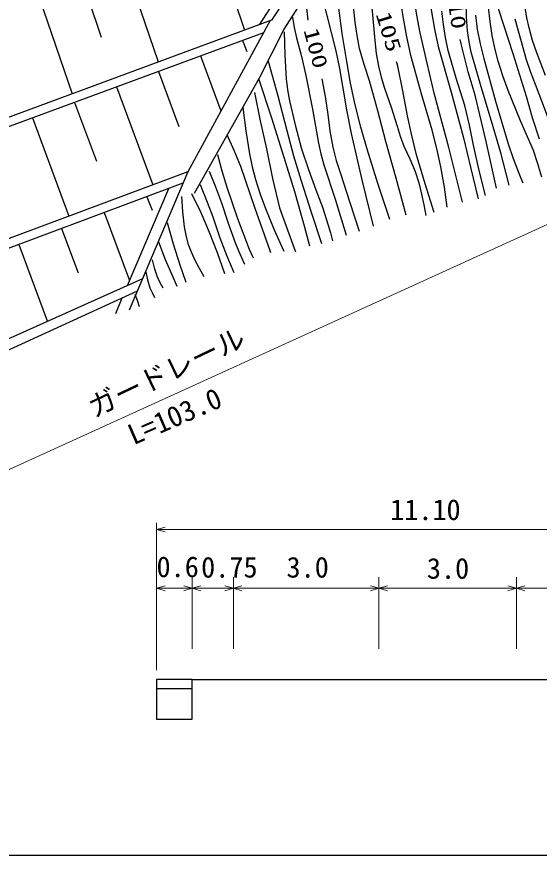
# Model space of a CAD drawing. Units: millimetres, scale not verified. Extents: x 40000 to 680000, y 20000 to 380000.
# Drawn here: x 510588 to 556766, y 205000 to 279162 of the extents above; entities that cross this region are included whole.
import ezdxf
from ezdxf.enums import TextEntityAlignment as Align

# ---------------------------------------------------------------- set-up
doc = ezdxf.new("R2010")
doc.units = ezdxf.units.MM
doc.header["$LTSCALE"] = 1000
for name, color, linetype, lineweight in [('M-BGD', 7, 'Continuous', 25), ('M-STR-HTXT', 7, 'Continuous', 13), ('M-TTL-BAND', 7, 'Continuous', 25)]:
    doc.layers.add(name, color=color, linetype=linetype, lineweight=lineweight)
doc.styles.add('ＭＳ ゴシック', font='')
doc.styles.get('ＭＳ ゴシック').set_extended_font_data('MS Gothic')

msp = doc.modelspace()

# ---------------------------------------------------------------- linework, layer by layer
at = {"layer": 'M-BGD'}
for p, q in [((540625, 291647), (532000, 278452)), ((541210, 291264), (533102, 278859)), ((534231, 278065), (542382, 290820)), ((527755, 286694), (530715, 277978)), ((520066, 284082), (523095, 275164)), ((516222, 282776), (518060, 277365)), ((512377, 281471), (515475, 272350)), ((533102, 278859), (476445, 257938)), ((532991, 278818), (525702, 265450)), ((532409, 277751), (476722, 257188)), ((532042, 273763), (534231, 278065)), ((530553, 277065), (530912, 276093)), ((526841, 275694), (528636, 270831)), ((523128, 274323), (524924, 269460)), ((526306, 263574), (532042, 273763)), ((519416, 272953), (522612, 264295)), ((515703, 271582), (517624, 266379)), ((511991, 270211), (515198, 261524)), ((525702, 265450), (482098, 249152)), ((525702, 265450), (520532, 253222)), ((525273, 264436), (482432, 248423)), ((523984, 263954), (520356, 255374)), ((522095, 263248), (522543, 262050)), ((518317, 261836), (520556, 255847)), ((514540, 260424), (516004, 256507)), ((510763, 259012), (513280, 252276)), ((521695, 255973), (486231, 240115)), ((521233, 254882), (487074, 239229)), ((519887, 254265), (519301, 252879)), ((526104, 220549), (522952, 220549)), ((522952, 220549), (522952, 217043)), ((526104, 217043), (526104, 220549)), ((526104, 220549), (570812, 220549)), ((526104, 219720), (522952, 219720)), ((522952, 217043), (526104, 217043))]:
    msp.add_line(p, q, dxfattribs=at)
for points in [[(549140, 296790), (548404, 293478), (547728, 290149), (547294, 287173), (546921, 284186), (546896, 283249), (546931, 282300), (547060, 280953), (547250, 279602), (547512, 278063), (547832, 276539), (548975, 272504), (550063, 268442), (550719, 265753), (551372, 263054)], [(556976, 295255), (555968, 293852), (555531, 293139), (555147, 292398), (554742, 291455), (554387, 290474), (553936, 289038), (553544, 287585), (553211, 286137), (552936, 284667), (552809, 283752), (552743, 282838), (552751, 282145), (552820, 281446), (552975, 280586), (553193, 279722), (554432, 275925), (555602, 272146), (556154, 270257), (556767, 268375)], [(549998, 262754), (548763, 267585), (547494, 272414), (546847, 275060), (546255, 277735), (545959, 279308), (545722, 280898), (545592, 282159), (545522, 283434), (545448, 285845), (545435, 288262), (545529, 289050), (545682, 289831), (546448, 292473), (547208, 295116)], [(548637, 262309), (548388, 264097), (548080, 265875), (547716, 267502), (547292, 269127), (546327, 272428), (545420, 275741), (545042, 277537), (544722, 279348), (544462, 280981), (544263, 282620), (544211, 283535), (544220, 284450), (544318, 285703), (544478, 286964), (544928, 290269), (545340, 293568)], [(557335, 273965), (556548, 275977), (556177, 277067), (555864, 278174), (555671, 279064), (555537, 279973), (555460, 280911), (555442, 281864), (555485, 282835), (555588, 283812), (555767, 284877), (556005, 285930), (556349, 287153), (556751, 288358), (557553, 290364)], [(541563, 289332), (541597, 285778), (541692, 282215), (541997, 279645), (542243, 277059), (542367, 275926), (542552, 274796), (542796, 273821), (543101, 272850), (543681, 271173), (544204, 269479), (544479, 268593), (544812, 267729), (545339, 266606), (545809, 265463), (546115, 264483), (546367, 263473), (546565, 262538), (546748, 261588)], [(544997, 261609), (544134, 264883), (543214, 268142), (542514, 270828), (541756, 273500), (541293, 274927), (540888, 276368), (540662, 277513), (540495, 278670), (540341, 280093), (540246, 281528), (540223, 282765), (540261, 284001), (540408, 285874), (540616, 287755), (540625, 287835), (540636, 287924)], [(543555, 261219), (542523, 264321), (541547, 267449), (540997, 269401), (540505, 271367), (540098, 273282), (539747, 275218), (539350, 277686), (539011, 280172), (538775, 282438), (538576, 284718)], [(542112, 260655), (541111, 264734), (540167, 268833), (539766, 270922), (539422, 273032), (539146, 274595), (538811, 276149), (538000, 279398), (537168, 282646)], [(536075, 280992), (536183, 279930), (536321, 278873)], [(554119, 264280), (553368, 267116), (552560, 269935), (551632, 272963), (550759, 276021), (550568, 276959), (550435, 277915), (550339, 279160), (550303, 280422)], [(552015, 263354), (551457, 265574), (550957, 267808), (550602, 269560), (550187, 271305), (549430, 273733), (548729, 276181), (548483, 277322), (548295, 278485), (548172, 279667)], [(556994, 264984), (556658, 266158), (556263, 267320), (555111, 269965), (554016, 272632), (553546, 273928), (553133, 275242), (552841, 276373), (552609, 277518), (552422, 278742), (552295, 279974)], [(534970, 279128), (535106, 278211), (535303, 277294), (535753, 275634), (536144, 273961), (536736, 270982), (537268, 267992), (537473, 267026), (537739, 266063), (538748, 262951), (539709, 259831)], [(551129, 279297), (551289, 278072), (551543, 276767), (551857, 275464), (552916, 271688), (554032, 267935), (554467, 266628), (554962, 265334), (555140, 264901), (555320, 264469)], [(559627, 265278), (558867, 266868), (558162, 268480), (557330, 270832), (556439, 273165), (556019, 274246), (555655, 275353), (555153, 277150), (554636, 278946)], [(534215, 277823), (534270, 275762), (534386, 273686), (534511, 272706), (534697, 271725), (535192, 269591), (535744, 267477), (536358, 265662), (537029, 263865), (537596, 262317), (538110, 260742), (538310, 260052), (538507, 259350)], [(552981, 264015), (552067, 268117), (551094, 272213), (550489, 274306), (549942, 276411), (549857, 276780), (549773, 277149)], [(532807, 275248), (533663, 272176), (534461, 269088), (535055, 266869), (535710, 264659), (536609, 261887), (537511, 259109)], [(547490, 261847), (546682, 264392), (545932, 266952), (545495, 268665), (545116, 270392), (544722, 272597), (544268, 274797), (544215, 274987), (544162, 275177)], [(531949, 273703), (533098, 270237), (534196, 266739), (535121, 263711), (535992, 260656), (536220, 259785), (536447, 258903)], [(537540, 273674), (537832, 272113), (538067, 270532), (538269, 269077), (538530, 267637), (538831, 266457), (539190, 265290), (540033, 262744), (540844, 260186)], [(531596, 272467), (532104, 269972), (532672, 267479), (533205, 264853), (533797, 262249), (534507, 260324), (535209, 258380)], [(530575, 271127), (530834, 269083), (531153, 267038), (531389, 265893), (531686, 264754), (532096, 263472), (532567, 262198), (533349, 260305), (534181, 258423)], [(529167, 268758), (529787, 267371), (530350, 265962), (531620, 262223), (532949, 258498), (532979, 258414), (533013, 258320)], [(528343, 266973), (528718, 265525), (529150, 264094), (530109, 261331), (531123, 258592), (531292, 258220), (531468, 257839)], [(527588, 265496), (528157, 264122), (528675, 262716), (529265, 260899), (529914, 259095), (530303, 258188), (530713, 257290)], [(529790, 256501), (529154, 258032), (528571, 259592), (527942, 261431), (527252, 263259), (527043, 263777), (526828, 264304)], [(526043, 263539), (526852, 261842), (527605, 260123), (528309, 258308), (528961, 256465)], [(525150, 263264), (525238, 261921), (525387, 260580), (525522, 259841), (525717, 259110), (525993, 258366), (526331, 257633), (526707, 256913), (527107, 256191)], [(523879, 260964), (524406, 259087), (524990, 257230), (525255, 256457), (525528, 255676)], [(523124, 259247), (523718, 257692), (524367, 256160), (524550, 255751), (524738, 255332)], [(522566, 257657), (522732, 256942), (522957, 256241), (523210, 255712), (523505, 255201)], [(521991, 256603), (522147, 255891), (522361, 255199), (522542, 254769), (522746, 254337)], [(521441, 253512), (521271, 254062), (521064, 254611)]]:
    msp.add_lwpolyline(points, dxfattribs=at)
at = {"layer": 'M-STR-HTXT'}
for p, q in [((477682, 224460), (577381, 269855)), ((522952, 221362), (522952, 234396)), ((522952, 233810), (571246, 233810)), ((526104, 229608), (526104, 223243)), ((529738, 229608), (529738, 223243)), ((542593, 229608), (542593, 223243)), ((554752, 229608), (554752, 223243)), ((522952, 228608), (526104, 228608)), ((526104, 228608), (529738, 228608)), ((529738, 228608), (542593, 228608)), ((542593, 228608), (554752, 228608)), ((554752, 228608), (566951, 228608))]:
    msp.add_line(p, q, dxfattribs=at)
for points in [[(523702, 233594), (522952, 233810), (523702, 234023)], [(523702, 228392), (522952, 228608), (523702, 228822)], [(525354, 228824), (526104, 228608), (525354, 228394)], [(526854, 228392), (526104, 228608), (526854, 228822)], [(528988, 228824), (529738, 228608), (528988, 228394)], [(530488, 228392), (529738, 228608), (530488, 228822)], [(541843, 228824), (542593, 228608), (541843, 228394)], [(543343, 228392), (542593, 228608), (543343, 228822)], [(554002, 228824), (554752, 228608), (554002, 228394)], [(555502, 228392), (554752, 228608), (555502, 228822)]]:
    msp.add_lwpolyline(points, dxfattribs=at)
at = {"layer": 'M-TTL-BAND'}
msp.add_line((40000, 205000), (579000, 205000), dxfattribs=at)

# ---------------------------------------------------------------- texts
at = {"layer": 'M-BGD', "style": 'ＭＳ ゴシック', "width": 1.35}
for s, rotation, p in [('110', 278.1, (548146, 281540)), ('105', 287, (541924, 279279)), ('100', 284.7, (535546, 277883))]:
    msp.add_text(s, height=1320, rotation=rotation, dxfattribs=at).set_placement(p, align=Align.BOTTOM_LEFT)
at = {"layer": 'M-STR-HTXT', "style": 'ＭＳ ゴシック'}
for s, rotation, p in [('ガードレール', 25.5, (517669, 243176)), ('L=103.0', 23.5, (521124, 240750))]:
    msp.add_text(s, height=1833, rotation=rotation, dxfattribs=at).set_placement(p, align=Align.BOTTOM_LEFT)
for s, p in [('11.10', (543585, 234098)), ('0.6', (522939, 229045)), ('0.75', (526883, 229008)), ('3.0', (534428, 229008)), ('3.0', (546835, 228908))]:
    msp.add_text(s, height=1833, dxfattribs=at).set_placement(p, align=Align.BOTTOM_LEFT)

doc.saveas('drawing.dxf')
